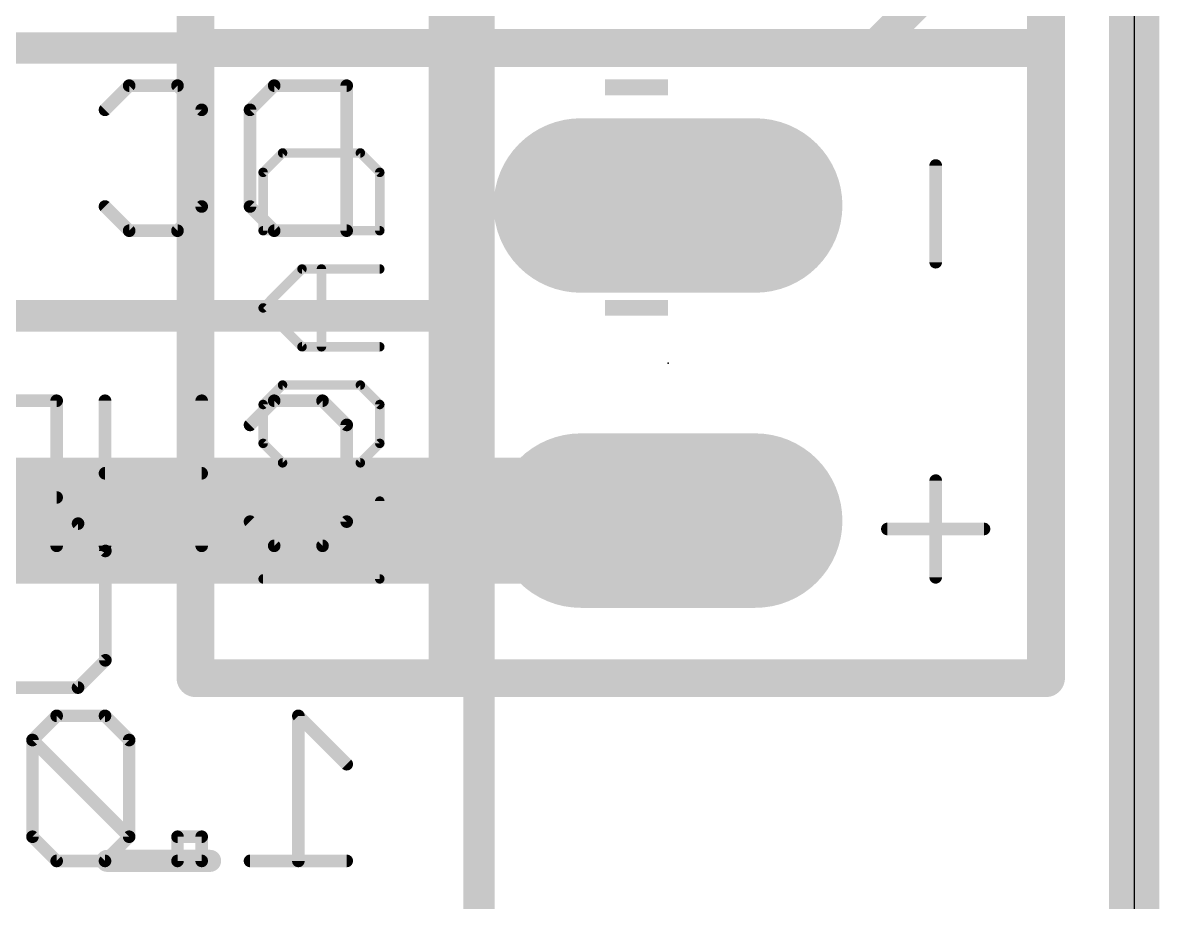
# Model space of a CAD drawing. Extents: x -0.2 to 35.2, y -0.2 to 35.2.
# Drawn here: x 26.04 to 35.2, y 8.86 to 15.95 of the extents above; entities that cross this region are included whole.
import ezdxf

# ---------------------------------------------------------------- set-up
doc = ezdxf.new("R2010")
doc.units = 0
for name, color, linetype in [('1', 12, 'CONTINUOUS'), ('16', 132, 'CONTINUOUS'), ('17', 110, 'CONTINUOUS'), ('20', 53, 'CONTINUOUS'), ('21', 40, 'CONTINUOUS'), ('22', 6, 'CONTINUOUS'), ('23', 53, 'CONTINUOUS'), ('42', 132, 'CONTINUOUS'), ('51', 253, 'CONTINUOUS')]:
    doc.layers.add(name, color=color, linetype=linetype)

# ---------------------------------------------------------------- blocks, each defined once
blk = doc.blocks.new('RECT')
blk.add_solid([(-0.5, -0.5), (0.5, -0.5), (-0.5, 0.5), (0.5, 0.5)])
blk = doc.blocks.new('LONGP100')
at = {"const_width": 1}
blk.add_lwpolyline([(-0.5, 0), (0.5, 0)], dxfattribs=at)
at = {"const_width": 0.5}
for points in [[(-0.5, 0.25, 1), (-0.5, -0.25)], [(0.5, -0.25, 1), (0.5, 0.25)]]:
    blk.add_lwpolyline(points, format="xyb", dxfattribs=at)

msp = doc.modelspace()

# ---------------------------------------------------------------- linework, layer by layer
at = {"layer": '1', "const_width": 1.016}
msp.add_lwpolyline([(23.511, 11.938), (31.242, 11.938)], dxfattribs=at)
at = {"layer": '1', "const_width": 0.508}
msp.add_lwpolyline([(31.242, 11.684, 1), (31.242, 12.192)], format="xyb", dxfattribs=at)
at = {"layer": '16'}
for points, const_width in [([(35, 35), (35, 0)], 0.4064), ([(32.893, 15.748), (33.274, 16.129)], 0.254), ([(21.971, 15.748), (32.893, 15.748)], 0.254)]:
    msp.add_lwpolyline(points, dxfattribs=dict(at, const_width=const_width))
at = {"layer": '16', "const_width": 0.127}
for points in [[(32.8481, 15.7929, 1), (32.9379, 15.7031)], [(32.893, 15.6845, 1), (32.893, 15.8115)]]:
    msp.add_lwpolyline(points, format="xyb", dxfattribs=at)
at = {"layer": '20'}
msp.add_line((35, 32), (35, 3), dxfattribs=at)
at = {"layer": '21'}
for points, const_width in [([(27.432, 20.828), (27.432, 15.748)], 0.3048), ([(29.464, 15.748), (29.464, 20.828)], 0.3048), ([(34.29, 20.828), (34.29, 15.748)], 0.3048), ([(27.432, 10.668), (27.432, 15.748)], 0.3048), ([(27.432, 15.748), (29.464, 15.748)], 0.3048), ([(29.464, 15.748), (29.464, 10.668)], 0.3048), ([(34.29, 15.748), (29.464, 15.748)], 0.3048), ([(34.29, 10.668), (34.29, 15.748)], 0.3048), ([(28.1341, 14.9017), (27.9773, 14.745)], 0.0762), ([(28.7611, 14.9017), (28.1341, 14.9017)], 0.0762), ([(28.9179, 14.745), (28.7611, 14.9017)], 0.0762), ([(33.4005, 14.0208), (33.4005, 14.8004)], 0.1016), ([(27.9773, 14.745), (27.9773, 14.2747)], 0.0762), ([(28.9179, 14.2747), (28.9179, 14.745)], 0.0762), ([(27.9773, 14.2747), (28.9179, 14.2747)], 0.0762), ([(27.9773, 13.6527), (28.2908, 13.9662)], 0.0762), ([(28.2908, 13.9662), (28.9179, 13.9662)], 0.0762), ([(28.4476, 13.3391), (28.4476, 13.9662)], 0.0762), ([(28.2908, 13.3391), (27.9773, 13.6527)], 0.0762), ([(28.9179, 13.3391), (28.2908, 13.3391)], 0.0762), ([(28.1341, 13.0307), (27.9773, 12.8739)], 0.0762), ([(28.7611, 13.0307), (28.1341, 13.0307)], 0.0762), ([(28.9179, 12.8739), (28.7611, 13.0307)], 0.0762), ([(27.9773, 12.8739), (27.9773, 12.5604)], 0.0762), ([(28.9179, 12.5604), (28.9179, 12.8739)], 0.0762), ([(27.9773, 12.5604), (28.1341, 12.4036)], 0.0762), ([(28.7611, 12.4036), (28.9179, 12.5604)], 0.0762), ([(28.1341, 12.4036), (28.7611, 12.4036)], 0.0762), ([(33.4005, 11.4808), (33.4005, 12.2604)], 0.1016), ([(28.9179, 11.4681), (28.9179, 12.0952)], 0.0762), ([(26.4849, 11.9137), (25.824, 11.9137)], 0.1016), ([(26.7053, 11.6934), (26.4849, 11.9137)], 0.1016), ([(33.0107, 11.8706), (33.7903, 11.8706)], 0.1016), ([(26.7053, 10.8121), (26.7053, 11.6934)], 0.1016), ([(27.9773, 11.4681), (28.9179, 11.4681)], 0.0762), ([(26.4849, 10.5918), (26.7053, 10.8121)], 0.1016), ([(29.464, 10.668), (27.432, 10.668)], 0.3048), ([(29.464, 10.668), (34.29, 10.668)], 0.3048), ([(25.824, 10.5918), (26.4849, 10.5918)], 0.1016), ([(26.7192, 9.1953), (27.5496, 9.1953)], 0.1778)]:
    msp.add_lwpolyline(points, dxfattribs=dict(at, const_width=const_width))
for points, const_width in [([(27.5082, 15.748, 1), (27.3558, 15.748)], 0.1524), ([(27.432, 15.8242, 1), (27.432, 15.6718)], 0.1524), ([(29.5402, 15.748, 1), (29.3878, 15.748)], 0.1524), ([(29.464, 15.8242, 1), (29.464, 15.6718)], 0.1524), ([(29.464, 15.6718, 1), (29.464, 15.8242)], 0.1524), ([(34.3662, 15.748, 1), (34.2138, 15.748)], 0.1524), ([(34.29, 15.6718, 1), (34.29, 15.8242)], 0.1524), ([(27.3558, 15.748, 1), (27.5082, 15.748)], 0.1524), ([(29.3878, 15.748, 1), (29.5402, 15.748)], 0.1524), ([(34.2138, 15.748, 1), (34.3662, 15.748)], 0.1524), ([(28.1341, 14.9208, 1), (28.1341, 14.8827)], 0.0381), ([(28.1475, 14.8883, 1), (28.1206, 14.9152)], 0.0381), ([(28.7746, 14.9152, 1), (28.7477, 14.8883)], 0.0381), ([(28.7611, 14.8827, 1), (28.7611, 14.9208)], 0.0381), ([(33.4259, 14.8004, 1), (33.3751, 14.8004)], 0.0508), ([(27.9963, 14.745, 1), (27.9582, 14.745)], 0.0381), ([(27.9638, 14.7584, 1), (27.9908, 14.7315)], 0.0381), ([(28.937, 14.745, 1), (28.8989, 14.745)], 0.0381), ([(28.9044, 14.7315, 1), (28.9314, 14.7584)], 0.0381), ([(27.9773, 14.2937, 1), (27.9773, 14.2556)], 0.0381), ([(28.9179, 14.2556, 1), (28.9179, 14.2937)], 0.0381), ([(27.9582, 14.2747, 1), (27.9963, 14.2747)], 0.0381), ([(28.8989, 14.2747, 1), (28.937, 14.2747)], 0.0381), ([(33.3751, 14.0208, 1), (33.4259, 14.0208)], 0.0508), ([(28.2908, 13.9853, 1), (28.2908, 13.9472)], 0.0381), ([(28.3043, 13.9527, 1), (28.2774, 13.9797)], 0.0381), ([(28.4667, 13.9662, 1), (28.4286, 13.9662)], 0.0381), ([(28.9179, 13.9472, 1), (28.9179, 13.9853)], 0.0381), ([(27.9908, 13.6661, 1), (27.9638, 13.6392)], 0.0381), ([(27.9638, 13.6661, 1), (27.9908, 13.6392)], 0.0381), ([(28.2908, 13.3582, 1), (28.2908, 13.3201)], 0.0381), ([(28.2774, 13.3257, 1), (28.3043, 13.3526)], 0.0381), ([(28.4286, 13.3391, 1), (28.4667, 13.3391)], 0.0381), ([(28.9179, 13.3201, 1), (28.9179, 13.3582)], 0.0381), ([(28.1341, 13.0497, 1), (28.1341, 13.0116)], 0.0381), ([(28.1475, 13.0172, 1), (28.1206, 13.0442)], 0.0381), ([(28.7746, 13.0442, 1), (28.7477, 13.0172)], 0.0381), ([(28.7611, 13.0116, 1), (28.7611, 13.0497)], 0.0381), ([(27.9963, 12.8739, 1), (27.9582, 12.8739)], 0.0381), ([(27.9638, 12.8874, 1), (27.9908, 12.8604)], 0.0381), ([(28.937, 12.8739, 1), (28.8989, 12.8739)], 0.0381), ([(28.9044, 12.8604, 1), (28.9314, 12.8874)], 0.0381), ([(27.9908, 12.5739, 1), (27.9638, 12.5469)], 0.0381), ([(27.9582, 12.5604, 1), (27.9963, 12.5604)], 0.0381), ([(28.8989, 12.5604, 1), (28.937, 12.5604)], 0.0381), ([(28.9314, 12.5469, 1), (28.9044, 12.5739)], 0.0381), ([(28.1341, 12.4227, 1), (28.1341, 12.3846)], 0.0381), ([(28.1206, 12.3901, 1), (28.1475, 12.4171)], 0.0381), ([(28.7477, 12.4171, 1), (28.7746, 12.3901)], 0.0381), ([(28.7611, 12.3846, 1), (28.7611, 12.4227)], 0.0381), ([(33.4259, 12.2604, 1), (33.3751, 12.2604)], 0.0508), ([(28.937, 12.0952, 1), (28.8989, 12.0952)], 0.0381), ([(26.5029, 11.9317, 1), (26.467, 11.8958)], 0.0508), ([(26.4849, 11.8883, 1), (26.4849, 11.9391)], 0.0508), ([(33.0107, 11.896, 1), (33.0107, 11.8452)], 0.0508), ([(33.7903, 11.8452, 1), (33.7903, 11.896)], 0.0508), ([(26.7307, 11.6934, 1), (26.6799, 11.6934)], 0.0508), ([(26.6873, 11.6754, 1), (26.7232, 11.7114)], 0.0508), ([(27.9773, 11.4871, 1), (27.9773, 11.449)], 0.0381), ([(28.8989, 11.4681, 1), (28.937, 11.4681)], 0.0381), ([(28.9179, 11.449, 1), (28.9179, 11.4871)], 0.0381), ([(33.3751, 11.4808, 1), (33.4259, 11.4808)], 0.0508), ([(26.6799, 10.8121, 1), (26.7307, 10.8121)], 0.0508), ([(26.7232, 10.7942, 1), (26.6873, 10.8301)], 0.0508), ([(27.432, 10.7442, 1), (27.432, 10.5918)], 0.1524), ([(29.464, 10.7442, 1), (29.464, 10.5918)], 0.1524), ([(29.464, 10.5918, 1), (29.464, 10.7442)], 0.1524), ([(34.29, 10.5918, 1), (34.29, 10.7442)], 0.1524), ([(27.3558, 10.668, 1), (27.5082, 10.668)], 0.1524), ([(29.3878, 10.668, 1), (29.5402, 10.668)], 0.1524), ([(34.2138, 10.668, 1), (34.3662, 10.668)], 0.1524), ([(26.467, 10.6098, 1), (26.5029, 10.5738)], 0.0508), ([(26.4849, 10.5664, 1), (26.4849, 10.6172)], 0.0508), ([(26.7192, 9.2398, 1), (26.7192, 9.1509)], 0.0889), ([(27.5496, 9.1509, 1), (27.5496, 9.2398)], 0.0889)]:
    msp.add_lwpolyline(points, format="xyb", dxfattribs=dict(at, const_width=const_width))
at = {"layer": '22'}
for points, const_width in [([(29.718, 16.129), (29.718, 13.589)], 0.254), ([(26.7022, 15.2493), (26.8971, 15.4442)], 0.1016), ([(26.8971, 15.4442), (27.2869, 15.4442)], 0.1016), ([(27.2869, 15.4442), (27.4818, 15.2493)], 0.1016), ([(27.8716, 15.2493), (28.0665, 15.4442)], 0.1016), ([(28.0665, 15.4442), (28.6512, 15.4442)], 0.1016), ([(28.6512, 15.4442), (28.6512, 14.2748)], 0.1016), ([(27.4818, 15.2493), (27.4818, 14.4697)], 0.1016), ([(27.8716, 14.4697), (27.8716, 15.2493)], 0.1016), ([(26.8971, 14.2748), (26.7022, 14.4697)], 0.1016), ([(27.4818, 14.4697), (27.2869, 14.2748)], 0.1016), ([(28.0665, 14.2748), (27.8716, 14.4697)], 0.1016), ([(27.2869, 14.2748), (26.8971, 14.2748)], 0.1016), ([(28.6512, 14.2748), (28.0665, 14.2748)], 0.1016), ([(4.572, 13.589), (29.718, 13.589)], 0.254), ([(29.718, 13.589), (29.718, 4.699)], 0.254), ([(26.3124, 12.9042), (25.7277, 12.9042)], 0.1016), ([(26.3124, 11.7348), (26.3124, 12.9042)], 0.1016), ([(26.7022, 12.9042), (26.7022, 11.7348)], 0.1016), ([(27.4818, 11.7348), (27.4818, 12.9042)], 0.1016), ([(27.8716, 12.7093), (28.0665, 12.9042)], 0.1016), ([(28.0665, 12.9042), (28.4563, 12.9042)], 0.1016), ([(28.4563, 12.9042), (28.6512, 12.7093)], 0.1016), ([(28.6512, 12.7093), (28.6512, 11.9297)], 0.1016), ([(27.4818, 12.3195), (26.7022, 12.3195)], 0.1016), ([(25.7277, 12.1246), (26.3124, 12.1246)], 0.1016), ([(28.0665, 11.7348), (27.8716, 11.9297)], 0.1016), ([(28.6512, 11.9297), (28.4563, 11.7348)], 0.1016), ([(28.4563, 11.7348), (28.0665, 11.7348)], 0.1016), ([(26.3124, 10.3642), (26.1175, 10.1693)], 0.1016), ([(26.7022, 10.3642), (26.3124, 10.3642)], 0.1016), ([(26.8971, 10.1693), (26.7022, 10.3642)], 0.1016), ([(28.6512, 9.9744), (28.2614, 10.3642)], 0.1016), ([(28.2614, 10.3642), (28.2614, 9.1948)], 0.1016), ([(26.1175, 10.1693), (26.1175, 9.3897)], 0.1016), ([(26.8971, 9.3897), (26.1175, 10.1693)], 0.1016), ([(26.8971, 9.3897), (26.8971, 10.1693)], 0.1016), ([(26.1175, 9.3897), (26.3124, 9.1948)], 0.1016), ([(26.7022, 9.1948), (26.8971, 9.3897)], 0.1016), ([(27.4818, 9.3897), (27.2869, 9.3897)], 0.1016), ([(27.2869, 9.3897), (27.2869, 9.1948)], 0.1016), ([(27.4818, 9.1948), (27.4818, 9.3897)], 0.1016), ([(26.3124, 9.1948), (26.7022, 9.1948)], 0.1016), ([(27.2869, 9.1948), (27.4818, 9.1948)], 0.1016), ([(28.6512, 9.1948), (27.8716, 9.1948)], 0.1016)]:
    msp.add_lwpolyline(points, dxfattribs=dict(at, const_width=const_width))
for points, const_width in [([(26.8971, 15.4696, 1), (26.8971, 15.4188)], 0.0508), ([(26.9151, 15.4262, 1), (26.8791, 15.4622)], 0.0508), ([(27.3049, 15.4622, 1), (27.2689, 15.4262)], 0.0508), ([(27.2869, 15.4188, 1), (27.2869, 15.4696)], 0.0508), ([(28.0665, 15.4696, 1), (28.0665, 15.4188)], 0.0508), ([(28.0845, 15.4262, 1), (28.0485, 15.4622)], 0.0508), ([(28.6766, 15.4442, 1), (28.6258, 15.4442)], 0.0508), ([(28.6512, 15.4188, 1), (28.6512, 15.4696)], 0.0508), ([(26.6842, 15.2673, 1), (26.7202, 15.2313)], 0.0508), ([(27.5072, 15.2493, 1), (27.4564, 15.2493)], 0.0508), ([(27.4638, 15.2313, 1), (27.4998, 15.2673)], 0.0508), ([(27.8536, 15.2673, 1), (27.8896, 15.2313)], 0.0508), ([(27.897, 15.2493, 1), (27.8462, 15.2493)], 0.0508), ([(26.7202, 14.4877, 1), (26.6842, 14.4517)], 0.0508), ([(27.4564, 14.4697, 1), (27.5072, 14.4697)], 0.0508), ([(27.4998, 14.4517, 1), (27.4638, 14.4877)], 0.0508), ([(27.8896, 14.4877, 1), (27.8536, 14.4517)], 0.0508), ([(27.8462, 14.4697, 1), (27.897, 14.4697)], 0.0508), ([(26.8971, 14.3002, 1), (26.8971, 14.2494)], 0.0508), ([(26.8791, 14.2568, 1), (26.9151, 14.2928)], 0.0508), ([(27.2689, 14.2928, 1), (27.3049, 14.2568)], 0.0508), ([(27.2869, 14.2494, 1), (27.2869, 14.3002)], 0.0508), ([(28.0665, 14.3002, 1), (28.0665, 14.2494)], 0.0508), ([(28.0485, 14.2568, 1), (28.0845, 14.2928)], 0.0508), ([(28.6258, 14.2748, 1), (28.6766, 14.2748)], 0.0508), ([(28.6512, 14.2494, 1), (28.6512, 14.3002)], 0.0508), ([(29.7815, 13.589, 1), (29.6545, 13.589)], 0.127), ([(29.718, 13.5255, 1), (29.718, 13.6525)], 0.127), ([(29.6545, 13.589, 1), (29.7815, 13.589)], 0.127), ([(26.3378, 12.9042, 1), (26.287, 12.9042)], 0.0508), ([(26.3124, 12.8788, 1), (26.3124, 12.9296)], 0.0508), ([(26.7276, 12.9042, 1), (26.6768, 12.9042)], 0.0508), ([(27.5072, 12.9042, 1), (27.4564, 12.9042)], 0.0508), ([(28.0665, 12.9296, 1), (28.0665, 12.8788)], 0.0508), ([(28.0845, 12.8862, 1), (28.0485, 12.9222)], 0.0508), ([(28.4743, 12.9222, 1), (28.4383, 12.8862)], 0.0508), ([(28.4563, 12.8788, 1), (28.4563, 12.9296)], 0.0508), ([(27.8536, 12.7273, 1), (27.8896, 12.6913)], 0.0508), ([(28.6766, 12.7093, 1), (28.6258, 12.7093)], 0.0508), ([(28.6332, 12.6913, 1), (28.6692, 12.7273)], 0.0508), ([(26.7022, 12.3449, 1), (26.7022, 12.2941)], 0.0508), ([(27.4818, 12.2941, 1), (27.4818, 12.3449)], 0.0508), ([(26.3124, 12.0992, 1), (26.3124, 12.15)], 0.0508), ([(27.8896, 11.9477, 1), (27.8536, 11.9117)], 0.0508), ([(28.6258, 11.9297, 1), (28.6766, 11.9297)], 0.0508), ([(28.6692, 11.9117, 1), (28.6332, 11.9477)], 0.0508), ([(26.287, 11.7348, 1), (26.3378, 11.7348)], 0.0508), ([(26.6768, 11.7348, 1), (26.7276, 11.7348)], 0.0508), ([(27.4564, 11.7348, 1), (27.5072, 11.7348)], 0.0508), ([(28.0665, 11.7602, 1), (28.0665, 11.7094)], 0.0508), ([(28.0485, 11.7168, 1), (28.0845, 11.7528)], 0.0508), ([(28.4383, 11.7528, 1), (28.4743, 11.7168)], 0.0508), ([(28.4563, 11.7094, 1), (28.4563, 11.7602)], 0.0508), ([(26.3124, 10.3896, 1), (26.3124, 10.3388)], 0.0508), ([(26.3304, 10.3462, 1), (26.2944, 10.3822)], 0.0508), ([(26.7202, 10.3822, 1), (26.6842, 10.3462)], 0.0508), ([(26.7022, 10.3388, 1), (26.7022, 10.3896)], 0.0508), ([(28.2794, 10.3822, 1), (28.2434, 10.3462)], 0.0508), ([(28.2868, 10.3642, 1), (28.236, 10.3642)], 0.0508), ([(26.1355, 10.1873, 1), (26.0995, 10.1513)], 0.0508), ([(26.0995, 10.1873, 1), (26.1355, 10.1513)], 0.0508), ([(26.1429, 10.1693, 1), (26.0921, 10.1693)], 0.0508), ([(26.9225, 10.1693, 1), (26.8717, 10.1693)], 0.0508), ([(26.8791, 10.1513, 1), (26.9151, 10.1873)], 0.0508), ([(28.6332, 9.9564, 1), (28.6692, 9.9924)], 0.0508), ([(26.1355, 9.4077, 1), (26.0995, 9.3717)], 0.0508), ([(26.9151, 9.3717, 1), (26.8791, 9.4077)], 0.0508), ([(27.2869, 9.4151, 1), (27.2869, 9.3643)], 0.0508), ([(27.3123, 9.3897, 1), (27.2615, 9.3897)], 0.0508), ([(27.5072, 9.3897, 1), (27.4564, 9.3897)], 0.0508), ([(27.4818, 9.3643, 1), (27.4818, 9.4151)], 0.0508), ([(26.0921, 9.3897, 1), (26.1429, 9.3897)], 0.0508), ([(26.8717, 9.3897, 1), (26.9225, 9.3897)], 0.0508), ([(26.8791, 9.3717, 1), (26.9151, 9.4077)], 0.0508), ([(26.3124, 9.2202, 1), (26.3124, 9.1694)], 0.0508), ([(26.2944, 9.1768, 1), (26.3304, 9.2128)], 0.0508), ([(26.6842, 9.2128, 1), (26.7202, 9.1768)], 0.0508), ([(26.7022, 9.1694, 1), (26.7022, 9.2202)], 0.0508), ([(27.2869, 9.2202, 1), (27.2869, 9.1694)], 0.0508), ([(27.2615, 9.1948, 1), (27.3123, 9.1948)], 0.0508), ([(27.4564, 9.1948, 1), (27.5072, 9.1948)], 0.0508), ([(27.4818, 9.1694, 1), (27.4818, 9.2202)], 0.0508), ([(27.8716, 9.2202, 1), (27.8716, 9.1694)], 0.0508), ([(28.236, 9.1948, 1), (28.2868, 9.1948)], 0.0508), ([(28.6512, 9.1694, 1), (28.6512, 9.2202)], 0.0508)]:
    msp.add_lwpolyline(points, format="xyb", dxfattribs=dict(at, const_width=const_width))
at = {"layer": '23'}
msp.add_point((31.242, 13.208), dxfattribs=at)
at = {"layer": '51', "const_width": 0.1524}
msp.add_lwpolyline([(31.877, 15.748), (30.607, 15.748)], dxfattribs=at)
at = {"layer": '51', "const_width": 0.0762}
for points in [[(30.607, 15.7861, 1), (30.607, 15.7099)], [(31.877, 15.7099, 1), (31.877, 15.7861)]]:
    msp.add_lwpolyline(points, format="xyb", dxfattribs=at)

# ---------------------------------------------------------------- block references
at = {"layer": '17', "xscale": 1.4064, "yscale": 1.4064}
for p in [(31.242, 14.478), (31.242, 14.478), (31.242, 11.938), (31.242, 11.938)]:
    msp.add_blockref('LONGP100', p, dxfattribs=at)
at = {"layer": '42', "xscale": 0.508, "yscale": 0.127, "rotation": 180}
for p in [(30.988, 15.4305), (30.988, 13.6525)]:
    msp.add_blockref('RECT', p, dxfattribs=at)
at = {"layer": '51', "xscale": 0.508, "yscale": 0.508, "rotation": 270}
for p in [(31.242, 14.478), (31.242, 11.938)]:
    msp.add_blockref('RECT', p, dxfattribs=at)

doc.saveas('drawing.dxf')
